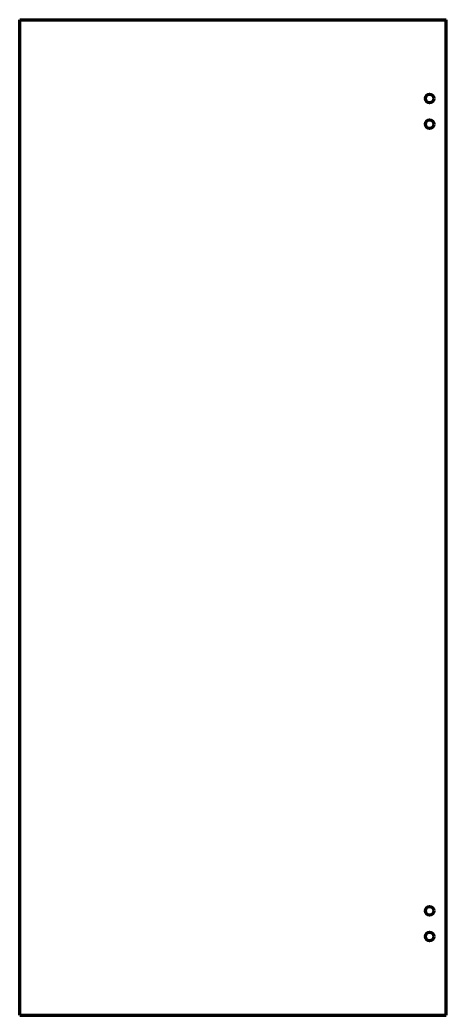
# Model space of a CAD drawing. Header units: inches. Extents: x 0 to 37.2, y 0 to 87.
import ezdxf

# ---------------------------------------------------------------- set-up
doc = ezdxf.new("R2010")
doc.units = ezdxf.units.IN
doc.header["$MEASUREMENT"] = 0
doc.layers.get('0').update_dxf_attribs({"linetype": 'CONTINUOUS'})

msp = doc.modelspace()

# ---------------------------------------------------------------- linework, layer by layer
at = {"color": 7, "lineweight": 90}
for p, q in [((0, 0), (0, 87)), ((0, 87), (37.25, 87)), ((37.25, 0), (37.25, 87)), ((0, 0), (37.25, 0))]:
    msp.add_line(p, q, dxfattribs=at)
for centre in [(35.8125, 80.125), (35.8125, 77.875), (35.8125, 9.125), (35.8125, 6.875)]:
    msp.add_circle(centre, 0.375, dxfattribs=at)

doc.saveas('drawing.dxf')
